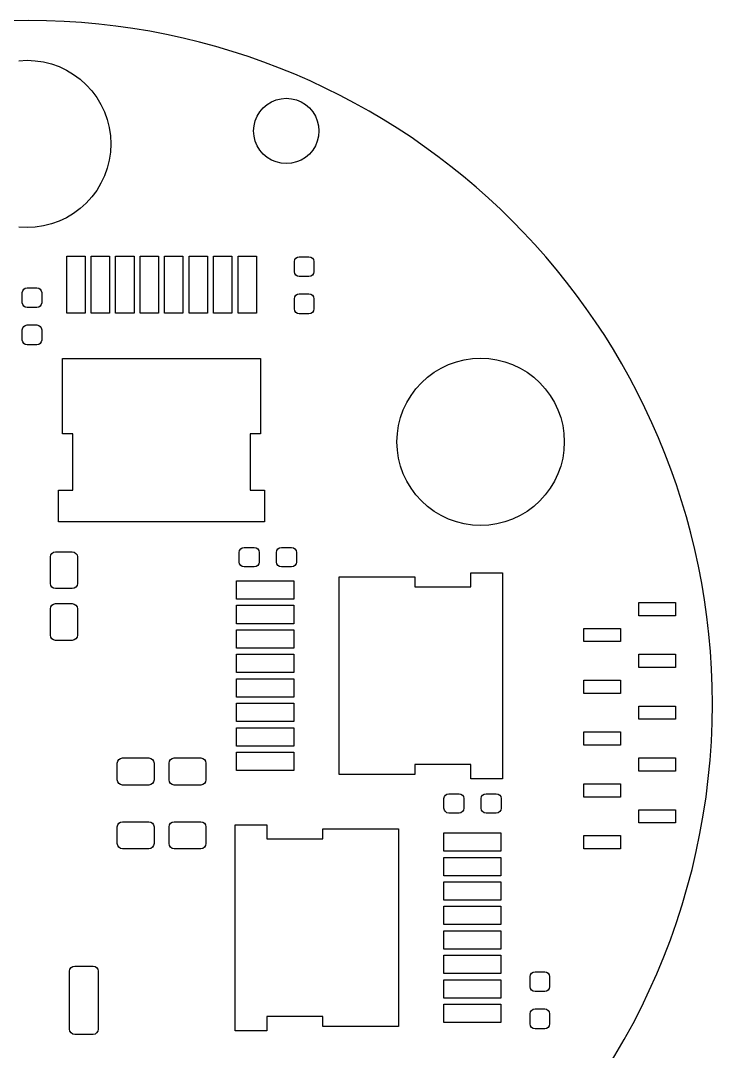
# Model space of a CAD drawing. Extents: x 116 to 183, y -128 to -37.6.
# Drawn here: x 149 to 183, y -88.1 to -37.6 of the extents above; entities that cross this region are included whole.
import ezdxf

# ---------------------------------------------------------------- set-up
doc = ezdxf.new("R2010")
doc.units = 0
doc.layers.add('BLACK', color=7, linetype='CONTINUOUS')

msp = doc.modelspace()

# ---------------------------------------------------------------- linework, layer by layer
at = {"layer": 'BLACK', "linetype": 'CONTINUOUS'}
for p, q in [((148.96537, -39.537993), (149.36724, -39.51825)), ((149.36724, -39.51825), (149.76911, -39.537993)), ((149.76911, -39.537993), (150.16711, -39.59703)), ((150.16711, -39.59703), (150.557407, -39.694795)), ((150.557407, -39.694795), (150.936242, -39.830344)), ((150.936242, -39.830344), (151.299967, -40.002373)), ((151.299967, -40.002373), (151.645078, -40.209225)), ((151.645078, -40.209225), (151.968252, -40.448907)), ((151.968252, -40.448907), (152.266378, -40.719112)), ((152.266378, -40.719112), (152.536583, -41.017238)), ((152.536583, -41.017238), (152.776265, -41.340412)), ((152.776265, -41.340412), (152.983117, -41.685523)), ((161.572813, -41.46156), (161.816945, -41.402949)), ((161.816945, -41.402949), (162.06724, -41.38325)), ((162.06724, -41.38325), (162.317535, -41.402949)), ((162.317535, -41.402949), (162.561667, -41.46156)), ((152.983117, -41.685523), (153.155146, -42.049248)), ((160.772813, -42.042794), (160.935869, -41.851879)), ((160.935869, -41.851879), (161.126784, -41.688823)), ((161.126784, -41.688823), (161.340855, -41.55764)), ((161.340855, -41.55764), (161.572813, -41.46156)), ((162.561667, -41.46156), (162.793625, -41.55764)), ((162.793625, -41.55764), (163.007696, -41.688823)), ((163.007696, -41.688823), (163.198611, -41.851879)), ((163.198611, -41.851879), (163.361667, -42.042794)), ((153.155146, -42.049248), (153.290695, -42.428083)), ((153.290695, -42.428083), (153.38846, -42.81838)), ((160.54555, -42.488823), (160.64163, -42.256865)), ((160.64163, -42.256865), (160.772813, -42.042794)), ((163.361667, -42.042794), (163.49285, -42.256865)), ((163.49285, -42.256865), (163.58893, -42.488823)), ((153.38846, -42.81838), (153.447497, -43.21638)), ((160.46724, -42.98325), (160.486939, -42.732955)), ((160.486939, -42.732955), (160.54555, -42.488823)), ((163.58893, -42.488823), (163.647541, -42.732955)), ((163.647541, -42.732955), (163.66724, -42.98325)), ((153.447497, -43.21638), (153.46724, -43.61825)), ((160.486939, -43.233545), (160.46724, -42.98325)), ((160.54555, -43.477677), (160.486939, -43.233545)), ((163.647541, -43.233545), (163.58893, -43.477677)), ((163.66724, -42.98325), (163.647541, -43.233545)), ((153.46724, -43.61825), (153.447497, -44.02012)), ((160.64163, -43.709635), (160.54555, -43.477677)), ((160.772813, -43.923706), (160.64163, -43.709635)), ((160.935869, -44.114621), (160.772813, -43.923706)), ((163.361667, -43.923706), (163.198611, -44.114621)), ((163.49285, -43.709635), (163.361667, -43.923706)), ((163.58893, -43.477677), (163.49285, -43.709635)), ((153.38846, -44.41812), (153.290695, -44.808417)), ((153.447497, -44.02012), (153.38846, -44.41812)), ((161.126784, -44.277677), (160.935869, -44.114621)), ((161.340855, -44.40886), (161.126784, -44.277677)), ((161.572813, -44.50494), (161.340855, -44.40886)), ((162.793625, -44.40886), (162.561667, -44.50494)), ((163.007696, -44.277677), (162.793625, -44.40886)), ((163.198611, -44.114621), (163.007696, -44.277677)), ((153.290695, -44.808417), (153.155146, -45.187252)), ((161.816945, -44.563551), (161.572813, -44.50494)), ((162.06724, -44.58325), (161.816945, -44.563551)), ((162.317535, -44.563551), (162.06724, -44.58325)), ((162.561667, -44.50494), (162.317535, -44.563551)), ((153.155146, -45.187252), (152.983117, -45.550977)), ((152.776265, -45.896088), (152.536583, -46.219262)), ((152.983117, -45.550977), (152.776265, -45.896088)), ((152.536583, -46.219262), (152.266378, -46.517388)), ((151.968252, -46.787593), (151.645078, -47.027275)), ((152.266378, -46.517388), (151.968252, -46.787593)), ((150.936242, -47.406156), (150.557407, -47.541705)), ((151.299967, -47.234127), (150.936242, -47.406156)), ((151.645078, -47.027275), (151.299967, -47.234127)), ((149.36724, -47.71825), (148.96537, -47.698507)), ((149.76911, -47.698507), (149.36724, -47.71825)), ((150.16711, -47.63947), (149.76911, -47.698507)), ((150.557407, -47.541705), (150.16711, -47.63947)), ((151.306, -51.9135), (151.306, -49.1135)), ((151.306, -49.1135), (152.206, -49.1135)), ((152.206, -49.1135), (152.206, -51.9135)), ((152.506, -51.9135), (152.506, -49.1135)), ((152.506, -49.1135), (153.406, -49.1135)), ((153.406, -49.1135), (153.406, -51.9135)), ((153.706, -51.9135), (153.706, -49.1135)), ((153.706, -49.1135), (154.606, -49.1135)), ((154.606, -49.1135), (154.606, -51.9135)), ((154.906, -51.9135), (154.906, -49.1135)), ((154.906, -49.1135), (155.806, -49.1135)), ((155.806, -49.1135), (155.806, -51.9135)), ((156.106, -51.9135), (156.106, -49.1135)), ((156.106, -49.1135), (157.006, -49.1135)), ((157.006, -49.1135), (157.006, -51.9135)), ((157.306, -51.9135), (157.306, -49.1135)), ((157.306, -49.1135), (158.206, -49.1135)), ((158.206, -49.1135), (158.206, -51.9135)), ((158.506, -51.9135), (158.506, -49.1135)), ((158.506, -49.1135), (159.406, -49.1135)), ((159.406, -49.1135), (159.406, -51.9135)), ((159.706, -51.9135), (159.706, -49.1135)), ((159.706, -49.1135), (160.606, -49.1135)), ((160.606, -49.1135), (160.606, -51.9135)), ((162.466, -49.3835), (162.484079, -49.292613)), ((162.466, -49.8835), (162.466, -49.3835)), ((162.484079, -49.292613), (162.535562, -49.215562)), ((162.535562, -49.215562), (162.612613, -49.164079)), ((162.612613, -49.164079), (162.7035, -49.146)), ((162.7035, -49.146), (163.1785, -49.146)), ((163.1785, -49.146), (163.269387, -49.164079)), ((163.269387, -49.164079), (163.346438, -49.215562)), ((163.346438, -49.215562), (163.397921, -49.292613)), ((163.397921, -49.292613), (163.416, -49.3835)), ((163.416, -49.3835), (163.416, -49.8835)), ((162.484079, -49.974387), (162.466, -49.8835)), ((162.535562, -50.051438), (162.484079, -49.974387)), ((163.397921, -49.974387), (163.346438, -50.051438)), ((163.416, -49.8835), (163.397921, -49.974387)), ((162.612613, -50.102921), (162.535562, -50.051438)), ((162.7035, -50.121), (162.612613, -50.102921)), ((163.1785, -50.121), (162.7035, -50.121)), ((163.269387, -50.102921), (163.1785, -50.121)), ((163.346438, -50.051438), (163.269387, -50.102921)), ((149.131, -50.9075), (149.149079, -50.816613)), ((149.131, -51.4075), (149.131, -50.9075)), ((149.149079, -50.816613), (149.200562, -50.739562)), ((149.200562, -50.739562), (149.277613, -50.688079)), ((149.277613, -50.688079), (149.3685, -50.67)), ((149.3685, -50.67), (149.8435, -50.67)), ((149.8435, -50.67), (149.934387, -50.688079)), ((149.934387, -50.688079), (150.011438, -50.739562)), ((150.011438, -50.739562), (150.062921, -50.816613)), ((150.062921, -50.816613), (150.081, -50.9075)), ((150.081, -50.9075), (150.081, -51.4075)), ((162.535562, -51.040562), (162.612613, -50.989079)), ((162.612613, -50.989079), (162.7035, -50.971)), ((162.7035, -50.971), (163.1785, -50.971)), ((163.1785, -50.971), (163.269387, -50.989079)), ((163.269387, -50.989079), (163.346438, -51.040562)), ((149.149079, -51.498387), (149.131, -51.4075)), ((149.200562, -51.575438), (149.149079, -51.498387)), ((150.062921, -51.498387), (150.011438, -51.575438)), ((150.081, -51.4075), (150.062921, -51.498387)), ((162.466, -51.2085), (162.484079, -51.117613)), ((162.466, -51.7085), (162.466, -51.2085)), ((162.484079, -51.117613), (162.535562, -51.040562)), ((163.346438, -51.040562), (163.397921, -51.117613)), ((163.397921, -51.117613), (163.416, -51.2085)), ((163.416, -51.2085), (163.416, -51.7085)), ((149.277613, -51.626921), (149.200562, -51.575438)), ((149.3685, -51.645), (149.277613, -51.626921)), ((149.8435, -51.645), (149.3685, -51.645)), ((149.934387, -51.626921), (149.8435, -51.645)), ((150.011438, -51.575438), (149.934387, -51.626921)), ((152.206, -51.9135), (151.306, -51.9135)), ((153.406, -51.9135), (152.506, -51.9135)), ((154.606, -51.9135), (153.706, -51.9135)), ((155.806, -51.9135), (154.906, -51.9135)), ((157.006, -51.9135), (156.106, -51.9135)), ((158.206, -51.9135), (157.306, -51.9135)), ((159.406, -51.9135), (158.506, -51.9135)), ((160.606, -51.9135), (159.706, -51.9135)), ((162.484079, -51.799387), (162.466, -51.7085)), ((162.535562, -51.876438), (162.484079, -51.799387)), ((162.612613, -51.927921), (162.535562, -51.876438)), ((162.7035, -51.946), (162.612613, -51.927921)), ((163.1785, -51.946), (162.7035, -51.946)), ((163.269387, -51.927921), (163.1785, -51.946)), ((163.346438, -51.876438), (163.269387, -51.927921)), ((163.397921, -51.799387), (163.346438, -51.876438)), ((163.416, -51.7085), (163.397921, -51.799387)), ((149.200562, -52.564562), (149.277613, -52.513079)), ((149.277613, -52.513079), (149.3685, -52.495)), ((149.3685, -52.495), (149.8435, -52.495)), ((149.8435, -52.495), (149.934387, -52.513079)), ((149.934387, -52.513079), (150.011438, -52.564562)), ((149.131, -52.7325), (149.149079, -52.641613)), ((149.131, -53.2325), (149.131, -52.7325)), ((149.149079, -52.641613), (149.200562, -52.564562)), ((150.011438, -52.564562), (150.062921, -52.641613)), ((150.062921, -52.641613), (150.081, -52.7325)), ((150.081, -52.7325), (150.081, -53.2325)), ((149.149079, -53.323387), (149.131, -53.2325)), ((149.200562, -53.400438), (149.149079, -53.323387)), ((149.277613, -53.451921), (149.200562, -53.400438)), ((149.3685, -53.47), (149.277613, -53.451921)), ((149.8435, -53.47), (149.3685, -53.47)), ((149.934387, -53.451921), (149.8435, -53.47)), ((150.011438, -53.400438), (149.934387, -53.451921)), ((150.062921, -53.323387), (150.011438, -53.400438)), ((150.081, -53.2325), (150.062921, -53.323387)), ((151.106, -57.8385), (151.106, -54.1385)), ((151.106, -54.1385), (160.806, -54.1385)), ((160.806, -54.1385), (160.806, -57.8385)), ((169.659513, -54.607373), (170.023238, -54.435344)), ((170.023238, -54.435344), (170.402073, -54.299795)), ((170.402073, -54.299795), (170.79237, -54.20203)), ((170.79237, -54.20203), (171.19037, -54.142993)), ((171.19037, -54.142993), (171.59224, -54.12325)), ((171.59224, -54.12325), (171.99411, -54.142993)), ((171.99411, -54.142993), (172.39211, -54.20203)), ((172.39211, -54.20203), (172.782407, -54.299795)), ((172.782407, -54.299795), (173.161242, -54.435344)), ((173.161242, -54.435344), (173.524967, -54.607373)), ((168.693102, -55.324112), (168.991228, -55.053907)), ((168.991228, -55.053907), (169.314402, -54.814225)), ((169.314402, -54.814225), (169.659513, -54.607373)), ((173.524967, -54.607373), (173.870078, -54.814225)), ((173.870078, -54.814225), (174.193252, -55.053907)), ((174.193252, -55.053907), (174.491378, -55.324112)), ((168.422897, -55.622238), (168.693102, -55.324112)), ((174.491378, -55.324112), (174.761583, -55.622238)), ((167.976363, -56.290523), (168.183215, -55.945412)), ((168.183215, -55.945412), (168.422897, -55.622238)), ((174.761583, -55.622238), (175.001265, -55.945412)), ((175.001265, -55.945412), (175.208117, -56.290523)), ((167.804334, -56.654248), (167.976363, -56.290523)), ((175.208117, -56.290523), (175.380146, -56.654248)), ((167.57102, -57.42338), (167.668785, -57.033083)), ((167.668785, -57.033083), (167.804334, -56.654248)), ((175.380146, -56.654248), (175.515695, -57.033083)), ((175.515695, -57.033083), (175.61346, -57.42338)), ((167.511983, -57.82138), (167.57102, -57.42338)), ((175.61346, -57.42338), (175.672497, -57.82138)), ((151.606, -57.8385), (151.106, -57.8385)), ((151.606, -60.5885), (151.606, -57.8385)), ((160.806, -57.8385), (160.306, -57.8385)), ((160.306, -57.8385), (160.306, -60.5885)), ((167.49224, -58.22325), (167.511983, -57.82138)), ((175.672497, -57.82138), (175.69224, -58.22325)), ((167.511983, -58.62512), (167.49224, -58.22325)), ((175.69224, -58.22325), (175.672497, -58.62512)), ((167.57102, -59.02312), (167.511983, -58.62512)), ((167.668785, -59.413417), (167.57102, -59.02312)), ((175.61346, -59.02312), (175.515695, -59.413417)), ((175.672497, -58.62512), (175.61346, -59.02312)), ((167.804334, -59.792252), (167.668785, -59.413417)), ((175.515695, -59.413417), (175.380146, -59.792252)), ((167.976363, -60.155977), (167.804334, -59.792252)), ((175.380146, -59.792252), (175.208117, -60.155977)), ((150.906, -62.1385), (150.906, -60.5885)), ((150.906, -60.5885), (151.606, -60.5885)), ((160.306, -60.5885), (161.006, -60.5885)), ((161.006, -60.5885), (161.006, -62.1385)), ((168.183215, -60.501088), (167.976363, -60.155977)), ((168.422897, -60.824262), (168.183215, -60.501088)), ((175.001265, -60.501088), (174.761583, -60.824262)), ((175.208117, -60.155977), (175.001265, -60.501088)), ((168.693102, -61.122388), (168.422897, -60.824262)), ((168.991228, -61.392593), (168.693102, -61.122388)), ((174.491378, -61.122388), (174.193252, -61.392593)), ((174.761583, -60.824262), (174.491378, -61.122388)), ((169.314402, -61.632275), (168.991228, -61.392593)), ((169.659513, -61.839127), (169.314402, -61.632275)), ((173.870078, -61.632275), (173.524967, -61.839127)), ((174.193252, -61.392593), (173.870078, -61.632275)), ((161.006, -62.1385), (150.906, -62.1385)), ((170.023238, -62.011156), (169.659513, -61.839127)), ((170.402073, -62.146705), (170.023238, -62.011156)), ((170.79237, -62.24447), (170.402073, -62.146705)), ((172.782407, -62.146705), (172.39211, -62.24447)), ((173.161242, -62.011156), (172.782407, -62.146705)), ((173.524967, -61.839127), (173.161242, -62.011156)), ((171.19037, -62.303507), (170.79237, -62.24447)), ((171.59224, -62.32325), (171.19037, -62.303507)), ((171.99411, -62.303507), (171.59224, -62.32325)), ((172.39211, -62.24447), (171.99411, -62.303507)), ((150.579223, -63.689223), (150.660329, -63.63503)), ((150.660329, -63.63503), (150.756, -63.616)), ((150.756, -63.616), (151.581, -63.616)), ((151.581, -63.616), (151.676671, -63.63503)), ((151.676671, -63.63503), (151.757777, -63.689223)), ((159.763, -63.6435), (159.781079, -63.552613)), ((159.763, -64.1185), (159.763, -63.6435)), ((159.781079, -63.552613), (159.832562, -63.475562)), ((159.832562, -63.475562), (159.909613, -63.424079)), ((159.909613, -63.424079), (160.0005, -63.406)), ((160.0005, -63.406), (160.5005, -63.406)), ((160.5005, -63.406), (160.591387, -63.424079)), ((160.591387, -63.424079), (160.668438, -63.475562)), ((160.668438, -63.475562), (160.719921, -63.552613)), ((160.719921, -63.552613), (160.738, -63.6435)), ((160.738, -63.6435), (160.738, -64.1185)), ((161.588, -63.6435), (161.606079, -63.552613)), ((161.588, -64.1185), (161.588, -63.6435)), ((161.606079, -63.552613), (161.657562, -63.475562)), ((161.657562, -63.475562), (161.734613, -63.424079)), ((161.734613, -63.424079), (161.8255, -63.406)), ((161.8255, -63.406), (162.3255, -63.406)), ((162.3255, -63.406), (162.416387, -63.424079)), ((162.416387, -63.424079), (162.493438, -63.475562)), ((162.493438, -63.475562), (162.544921, -63.552613)), ((162.544921, -63.552613), (162.563, -63.6435)), ((162.563, -63.6435), (162.563, -64.1185)), ((150.506, -63.866), (150.52503, -63.770329)), ((150.506, -65.166), (150.506, -63.866)), ((150.52503, -63.770329), (150.579223, -63.689223)), ((151.757777, -63.689223), (151.81197, -63.770329)), ((151.81197, -63.770329), (151.831, -63.866)), ((151.831, -63.866), (151.831, -65.166)), ((159.781079, -64.209387), (159.763, -64.1185)), ((160.738, -64.1185), (160.719921, -64.209387)), ((161.606079, -64.209387), (161.588, -64.1185)), ((162.563, -64.1185), (162.544921, -64.209387)), ((159.832562, -64.286438), (159.781079, -64.209387)), ((159.909613, -64.337921), (159.832562, -64.286438)), ((160.0005, -64.356), (159.909613, -64.337921)), ((160.5005, -64.356), (160.0005, -64.356)), ((160.591387, -64.337921), (160.5005, -64.356)), ((160.668438, -64.286438), (160.591387, -64.337921)), ((160.719921, -64.209387), (160.668438, -64.286438)), ((161.657562, -64.286438), (161.606079, -64.209387)), ((161.734613, -64.337921), (161.657562, -64.286438)), ((161.8255, -64.356), (161.734613, -64.337921)), ((162.3255, -64.356), (161.8255, -64.356)), ((162.416387, -64.337921), (162.3255, -64.356)), ((162.493438, -64.286438), (162.416387, -64.337921)), ((162.544921, -64.209387), (162.493438, -64.286438)), ((171.111, -65.338), (171.111, -64.638)), ((171.111, -64.638), (172.661, -64.638)), ((172.661, -64.638), (172.661, -74.738)), ((150.52503, -65.261671), (150.506, -65.166)), ((151.831, -65.166), (151.81197, -65.261671)), ((159.636, -65.938), (159.636, -65.038)), ((159.636, -65.038), (162.436, -65.038)), ((162.436, -65.038), (162.436, -65.938)), ((164.661, -74.538), (164.661, -64.838)), ((164.661, -64.838), (168.361, -64.838)), ((168.361, -64.838), (168.361, -65.338)), ((150.579223, -65.342777), (150.52503, -65.261671)), ((150.660329, -65.39697), (150.579223, -65.342777)), ((150.756, -65.416), (150.660329, -65.39697)), ((151.581, -65.416), (150.756, -65.416)), ((151.676671, -65.39697), (151.581, -65.416)), ((151.757777, -65.342777), (151.676671, -65.39697)), ((151.81197, -65.261671), (151.757777, -65.342777)), ((168.361, -65.338), (171.111, -65.338)), ((150.579223, -66.229223), (150.660329, -66.17503)), ((150.660329, -66.17503), (150.756, -66.156)), ((150.756, -66.156), (151.581, -66.156)), ((151.581, -66.156), (151.676671, -66.17503)), ((151.676671, -66.17503), (151.757777, -66.229223)), ((162.436, -65.938), (159.636, -65.938)), ((179.346, -66.746), (179.346, -66.096)), ((179.346, -66.096), (181.146, -66.096)), ((181.146, -66.096), (181.146, -66.746)), ((150.506, -66.406), (150.52503, -66.310329)), ((150.506, -67.706), (150.506, -66.406)), ((150.52503, -66.310329), (150.579223, -66.229223)), ((151.757777, -66.229223), (151.81197, -66.310329)), ((151.81197, -66.310329), (151.831, -66.406)), ((151.831, -66.406), (151.831, -67.706)), ((159.636, -67.138), (159.636, -66.238)), ((159.636, -66.238), (162.436, -66.238)), ((162.436, -66.238), (162.436, -67.138)), ((162.436, -67.138), (159.636, -67.138)), ((181.146, -66.746), (179.346, -66.746)), ((150.52503, -67.801671), (150.506, -67.706)), ((151.831, -67.706), (151.81197, -67.801671)), ((159.636, -68.338), (159.636, -67.438)), ((159.636, -67.438), (162.436, -67.438)), ((162.436, -67.438), (162.436, -68.338)), ((176.646, -68.016), (176.646, -67.366)), ((176.646, -67.366), (178.446, -67.366)), ((178.446, -67.366), (178.446, -68.016)), ((150.579223, -67.882777), (150.52503, -67.801671)), ((150.660329, -67.93697), (150.579223, -67.882777)), ((150.756, -67.956), (150.660329, -67.93697)), ((151.581, -67.956), (150.756, -67.956)), ((151.676671, -67.93697), (151.581, -67.956)), ((151.757777, -67.882777), (151.676671, -67.93697)), ((151.81197, -67.801671), (151.757777, -67.882777)), ((178.446, -68.016), (176.646, -68.016)), ((162.436, -68.338), (159.636, -68.338)), ((159.636, -69.538), (159.636, -68.638)), ((159.636, -68.638), (162.436, -68.638)), ((162.436, -68.638), (162.436, -69.538)), ((179.346, -69.286), (179.346, -68.636)), ((179.346, -68.636), (181.146, -68.636)), ((181.146, -68.636), (181.146, -69.286)), ((162.436, -69.538), (159.636, -69.538)), ((181.146, -69.286), (179.346, -69.286)), ((159.636, -70.738), (159.636, -69.838)), ((159.636, -69.838), (162.436, -69.838)), ((162.436, -69.838), (162.436, -70.738)), ((176.646, -70.556), (176.646, -69.906)), ((176.646, -69.906), (178.446, -69.906)), ((178.446, -69.906), (178.446, -70.556)), ((162.436, -70.738), (159.636, -70.738)), ((178.446, -70.556), (176.646, -70.556)), ((159.636, -71.938), (159.636, -71.038)), ((159.636, -71.038), (162.436, -71.038)), ((162.436, -71.038), (162.436, -71.938)), ((179.346, -71.826), (179.346, -71.176)), ((179.346, -71.176), (181.146, -71.176)), ((181.146, -71.176), (181.146, -71.826)), ((162.436, -71.938), (159.636, -71.938)), ((159.636, -73.138), (159.636, -72.238)), ((159.636, -72.238), (162.436, -72.238)), ((162.436, -72.238), (162.436, -73.138)), ((181.146, -71.826), (179.346, -71.826)), ((176.646, -73.096), (176.646, -72.446)), ((176.646, -72.446), (178.446, -72.446)), ((178.446, -72.446), (178.446, -73.096)), ((162.436, -73.138), (159.636, -73.138)), ((178.446, -73.096), (176.646, -73.096)), ((153.859223, -73.794223), (153.940329, -73.74003)), ((153.940329, -73.74003), (154.036, -73.721)), ((154.036, -73.721), (155.336, -73.721)), ((155.336, -73.721), (155.431671, -73.74003)), ((155.431671, -73.74003), (155.512777, -73.794223)), ((156.399223, -73.794223), (156.480329, -73.74003)), ((156.480329, -73.74003), (156.576, -73.721)), ((156.576, -73.721), (157.876, -73.721)), ((157.876, -73.721), (157.971671, -73.74003)), ((157.971671, -73.74003), (158.052777, -73.794223)), ((159.636, -74.338), (159.636, -73.438)), ((159.636, -73.438), (162.436, -73.438)), ((162.436, -73.438), (162.436, -74.338)), ((179.346, -74.366), (179.346, -73.716)), ((179.346, -73.716), (181.146, -73.716)), ((181.146, -73.716), (181.146, -74.366)), ((153.786, -73.971), (153.80503, -73.875329)), ((153.786, -74.796), (153.786, -73.971)), ((153.80503, -73.875329), (153.859223, -73.794223)), ((155.512777, -73.794223), (155.56697, -73.875329)), ((155.56697, -73.875329), (155.586, -73.971)), ((155.586, -73.971), (155.586, -74.796)), ((156.326, -73.971), (156.34503, -73.875329)), ((156.326, -74.796), (156.326, -73.971)), ((156.34503, -73.875329), (156.399223, -73.794223)), ((158.052777, -73.794223), (158.10697, -73.875329)), ((158.10697, -73.875329), (158.126, -73.971)), ((158.126, -73.971), (158.126, -74.796)), ((171.111, -74.038), (168.361, -74.038)), ((168.361, -74.038), (168.361, -74.538)), ((171.111, -74.738), (171.111, -74.038)), ((162.436, -74.338), (159.636, -74.338)), ((168.361, -74.538), (164.661, -74.538)), ((172.661, -74.738), (171.111, -74.738)), ((181.146, -74.366), (179.346, -74.366)), ((153.80503, -74.891671), (153.786, -74.796)), ((153.859223, -74.972777), (153.80503, -74.891671)), ((153.940329, -75.02697), (153.859223, -74.972777)), ((154.036, -75.046), (153.940329, -75.02697)), ((155.336, -75.046), (154.036, -75.046)), ((155.431671, -75.02697), (155.336, -75.046)), ((155.512777, -74.972777), (155.431671, -75.02697)), ((155.56697, -74.891671), (155.512777, -74.972777)), ((155.586, -74.796), (155.56697, -74.891671)), ((156.34503, -74.891671), (156.326, -74.796)), ((156.399223, -74.972777), (156.34503, -74.891671)), ((156.480329, -75.02697), (156.399223, -74.972777)), ((156.576, -75.046), (156.480329, -75.02697)), ((157.876, -75.046), (156.576, -75.046)), ((157.971671, -75.02697), (157.876, -75.046)), ((158.052777, -74.972777), (157.971671, -75.02697)), ((158.10697, -74.891671), (158.052777, -74.972777)), ((158.126, -74.796), (158.10697, -74.891671)), ((176.646, -75.636), (176.646, -74.986)), ((176.646, -74.986), (178.446, -74.986)), ((178.446, -74.986), (178.446, -75.636)), ((169.796, -75.7085), (169.814079, -75.617613)), ((169.796, -76.1835), (169.796, -75.7085)), ((169.814079, -75.617613), (169.865562, -75.540562)), ((169.865562, -75.540562), (169.942613, -75.489079)), ((169.942613, -75.489079), (170.0335, -75.471)), ((170.0335, -75.471), (170.5335, -75.471)), ((170.5335, -75.471), (170.624387, -75.489079)), ((170.624387, -75.489079), (170.701438, -75.540562)), ((170.701438, -75.540562), (170.752921, -75.617613)), ((170.752921, -75.617613), (170.771, -75.7085)), ((170.771, -75.7085), (170.771, -76.1835)), ((171.621, -75.7085), (171.639079, -75.617613)), ((171.621, -76.1835), (171.621, -75.7085)), ((171.639079, -75.617613), (171.690562, -75.540562)), ((171.690562, -75.540562), (171.767613, -75.489079)), ((171.767613, -75.489079), (171.8585, -75.471)), ((171.8585, -75.471), (172.3585, -75.471)), ((172.3585, -75.471), (172.449387, -75.489079)), ((172.449387, -75.489079), (172.526438, -75.540562)), ((172.526438, -75.540562), (172.577921, -75.617613)), ((172.577921, -75.617613), (172.596, -75.7085)), ((172.596, -75.7085), (172.596, -76.1835)), ((178.446, -75.636), (176.646, -75.636)), ((169.814079, -76.274387), (169.796, -76.1835)), ((169.865562, -76.351438), (169.814079, -76.274387)), ((170.752921, -76.274387), (170.701438, -76.351438)), ((170.771, -76.1835), (170.752921, -76.274387)), ((171.639079, -76.274387), (171.621, -76.1835)), ((171.690562, -76.351438), (171.639079, -76.274387)), ((172.577921, -76.274387), (172.526438, -76.351438)), ((172.596, -76.1835), (172.577921, -76.274387)), ((179.346, -76.906), (179.346, -76.256)), ((179.346, -76.256), (181.146, -76.256)), ((181.146, -76.256), (181.146, -76.906)), ((169.942613, -76.402921), (169.865562, -76.351438)), ((170.0335, -76.421), (169.942613, -76.402921)), ((170.5335, -76.421), (170.0335, -76.421)), ((170.624387, -76.402921), (170.5335, -76.421)), ((170.701438, -76.351438), (170.624387, -76.402921)), ((171.767613, -76.402921), (171.690562, -76.351438)), ((171.8585, -76.421), (171.767613, -76.402921)), ((172.3585, -76.421), (171.8585, -76.421)), ((172.449387, -76.402921), (172.3585, -76.421)), ((172.526438, -76.351438), (172.449387, -76.402921)), ((153.786, -77.096), (153.80503, -77.000329)), ((153.786, -77.921), (153.786, -77.096)), ((153.80503, -77.000329), (153.859223, -76.919223)), ((153.859223, -76.919223), (153.940329, -76.86503)), ((153.940329, -76.86503), (154.036, -76.846)), ((154.036, -76.846), (155.336, -76.846)), ((155.336, -76.846), (155.431671, -76.86503)), ((155.431671, -76.86503), (155.512777, -76.919223)), ((155.512777, -76.919223), (155.56697, -77.000329)), ((155.56697, -77.000329), (155.586, -77.096)), ((155.586, -77.096), (155.586, -77.921)), ((156.326, -77.096), (156.34503, -77.000329)), ((156.326, -77.921), (156.326, -77.096)), ((156.34503, -77.000329), (156.399223, -76.919223)), ((156.399223, -76.919223), (156.480329, -76.86503)), ((156.480329, -76.86503), (156.576, -76.846)), ((156.576, -76.846), (157.876, -76.846)), ((157.876, -76.846), (157.971671, -76.86503)), ((157.971671, -76.86503), (158.052777, -76.919223)), ((158.052777, -76.919223), (158.10697, -77.000329)), ((158.10697, -77.000329), (158.126, -77.096)), ((158.126, -77.096), (158.126, -77.921)), ((159.566, -87.092), (159.566, -76.992)), ((159.566, -76.992), (161.116, -76.992)), ((161.116, -76.992), (161.116, -77.692)), ((163.866, -77.692), (163.866, -77.192)), ((163.866, -77.192), (167.566, -77.192)), ((167.566, -77.192), (167.566, -86.892)), ((181.146, -76.906), (179.346, -76.906)), ((161.116, -77.692), (163.866, -77.692)), ((169.791, -78.292), (169.791, -77.392)), ((169.791, -77.392), (172.591, -77.392)), ((172.591, -77.392), (172.591, -78.292)), ((176.646, -78.176), (176.646, -77.526)), ((176.646, -77.526), (178.446, -77.526)), ((178.446, -77.526), (178.446, -78.176)), ((153.80503, -78.016671), (153.786, -77.921)), ((153.859223, -78.097777), (153.80503, -78.016671)), ((153.940329, -78.15197), (153.859223, -78.097777)), ((154.036, -78.171), (153.940329, -78.15197)), ((155.336, -78.171), (154.036, -78.171)), ((155.431671, -78.15197), (155.336, -78.171)), ((155.512777, -78.097777), (155.431671, -78.15197)), ((155.56697, -78.016671), (155.512777, -78.097777)), ((155.586, -77.921), (155.56697, -78.016671)), ((156.34503, -78.016671), (156.326, -77.921)), ((156.399223, -78.097777), (156.34503, -78.016671)), ((156.480329, -78.15197), (156.399223, -78.097777)), ((156.576, -78.171), (156.480329, -78.15197)), ((157.876, -78.171), (156.576, -78.171)), ((157.971671, -78.15197), (157.876, -78.171)), ((158.052777, -78.097777), (157.971671, -78.15197)), ((158.10697, -78.016671), (158.052777, -78.097777)), ((158.126, -77.921), (158.10697, -78.016671)), ((172.591, -78.292), (169.791, -78.292)), ((178.446, -78.176), (176.646, -78.176)), ((169.791, -79.492), (169.791, -78.592)), ((169.791, -78.592), (172.591, -78.592)), ((172.591, -78.592), (172.591, -79.492)), ((172.591, -79.492), (169.791, -79.492)), ((169.791, -80.692), (169.791, -79.792)), ((169.791, -79.792), (172.591, -79.792)), ((172.591, -79.792), (172.591, -80.692)), ((172.591, -80.692), (169.791, -80.692)), ((169.791, -81.892), (169.791, -80.992)), ((169.791, -80.992), (172.591, -80.992)), ((172.591, -80.992), (172.591, -81.892)), ((172.591, -81.892), (169.791, -81.892)), ((169.791, -83.092), (169.791, -82.192)), ((169.791, -82.192), (172.591, -82.192)), ((172.591, -82.192), (172.591, -83.092)), ((172.591, -83.092), (169.791, -83.092)), ((169.791, -84.292), (169.791, -83.392)), ((169.791, -83.392), (172.591, -83.392)), ((172.591, -83.392), (172.591, -84.292)), ((151.448, -84.172999), (151.46703, -84.077329)), ((151.448001, -87.023), (151.448, -84.172999)), ((151.46703, -84.077329), (151.521223, -83.996223)), ((151.521223, -83.996223), (151.602329, -83.94203)), ((151.602329, -83.94203), (151.698, -83.923001)), ((151.698, -83.923001), (152.598001, -83.923)), ((152.598001, -83.923), (152.693671, -83.94203)), ((152.693671, -83.94203), (152.774777, -83.996223)), ((152.774777, -83.996223), (152.82897, -84.077329)), ((152.82897, -84.077329), (152.847999, -84.173)), ((152.847999, -84.173), (152.848, -87.023001)), ((172.591, -84.292), (169.791, -84.292)), ((174.023, -84.4355), (174.041079, -84.344613)), ((174.041079, -84.344613), (174.092562, -84.267562)), ((174.092562, -84.267562), (174.169613, -84.216079)), ((174.169613, -84.216079), (174.2605, -84.198)), ((174.2605, -84.198), (174.7355, -84.198)), ((174.7355, -84.198), (174.826387, -84.216079)), ((174.826387, -84.216079), (174.903438, -84.267562)), ((174.903438, -84.267562), (174.954921, -84.344613)), ((174.954921, -84.344613), (174.973, -84.4355)), ((169.791, -85.492), (169.791, -84.592)), ((169.791, -84.592), (172.591, -84.592)), ((172.591, -84.592), (172.591, -85.492)), ((174.023, -84.9355), (174.023, -84.4355)), ((174.973, -84.4355), (174.973, -84.9355)), ((174.041079, -85.026387), (174.023, -84.9355)), ((174.092562, -85.103438), (174.041079, -85.026387)), ((174.169613, -85.154921), (174.092562, -85.103438)), ((174.2605, -85.173), (174.169613, -85.154921)), ((174.7355, -85.173), (174.2605, -85.173)), ((174.826387, -85.154921), (174.7355, -85.173)), ((174.903438, -85.103438), (174.826387, -85.154921)), ((174.954921, -85.026387), (174.903438, -85.103438)), ((174.973, -84.9355), (174.954921, -85.026387)), ((172.591, -85.492), (169.791, -85.492)), ((169.791, -86.692), (169.791, -85.792)), ((169.791, -85.792), (172.591, -85.792)), ((172.591, -85.792), (172.591, -86.692)), ((163.866, -86.392), (161.116, -86.392)), ((161.116, -86.392), (161.116, -87.092)), ((163.866, -86.892), (163.866, -86.392)), ((174.023, -86.2605), (174.041079, -86.169613)), ((174.023, -86.7605), (174.023, -86.2605)), ((174.041079, -86.169613), (174.092562, -86.092562)), ((174.092562, -86.092562), (174.169613, -86.041079)), ((174.169613, -86.041079), (174.2605, -86.023)), ((174.2605, -86.023), (174.7355, -86.023)), ((174.7355, -86.023), (174.826387, -86.041079)), ((174.826387, -86.041079), (174.903438, -86.092562)), ((174.903438, -86.092562), (174.954921, -86.169613)), ((174.954921, -86.169613), (174.973, -86.2605)), ((174.973, -86.2605), (174.973, -86.7605)), ((167.566, -86.892), (163.866, -86.892)), ((172.591, -86.692), (169.791, -86.692)), ((174.041079, -86.851387), (174.023, -86.7605)), ((174.092562, -86.928438), (174.041079, -86.851387)), ((174.954921, -86.851387), (174.903438, -86.928438)), ((174.973, -86.7605), (174.954921, -86.851387)), ((151.46703, -87.118671), (151.448001, -87.023)), ((151.521223, -87.199777), (151.46703, -87.118671)), ((151.602329, -87.25397), (151.521223, -87.199777)), ((151.697999, -87.273), (151.602329, -87.25397)), ((152.598, -87.272999), (151.697999, -87.273)), ((152.693671, -87.25397), (152.598, -87.272999)), ((152.774777, -87.199777), (152.693671, -87.25397)), ((152.82897, -87.118671), (152.774777, -87.199777)), ((152.848, -87.023001), (152.82897, -87.118671)), ((161.116, -87.092), (159.566, -87.092)), ((174.169613, -86.979921), (174.092562, -86.928438)), ((174.2605, -86.998), (174.169613, -86.979921)), ((174.7355, -86.998), (174.2605, -86.998)), ((174.826387, -86.979921), (174.7355, -86.998)), ((174.903438, -86.928438), (174.826387, -86.979921))]:
    msp.add_line(p, q, dxfattribs=at)
at = {"layer": 'BLACK'}
for centre, radius, start, end in [((149.450502, -71.074296), 33.5, 0, 180), ((149.4505, -71.0743), 33.500002, -49.6070463, 0.0000068)]:
    msp.add_arc(centre, radius, start, end, dxfattribs=at)

doc.saveas('drawing.dxf')
